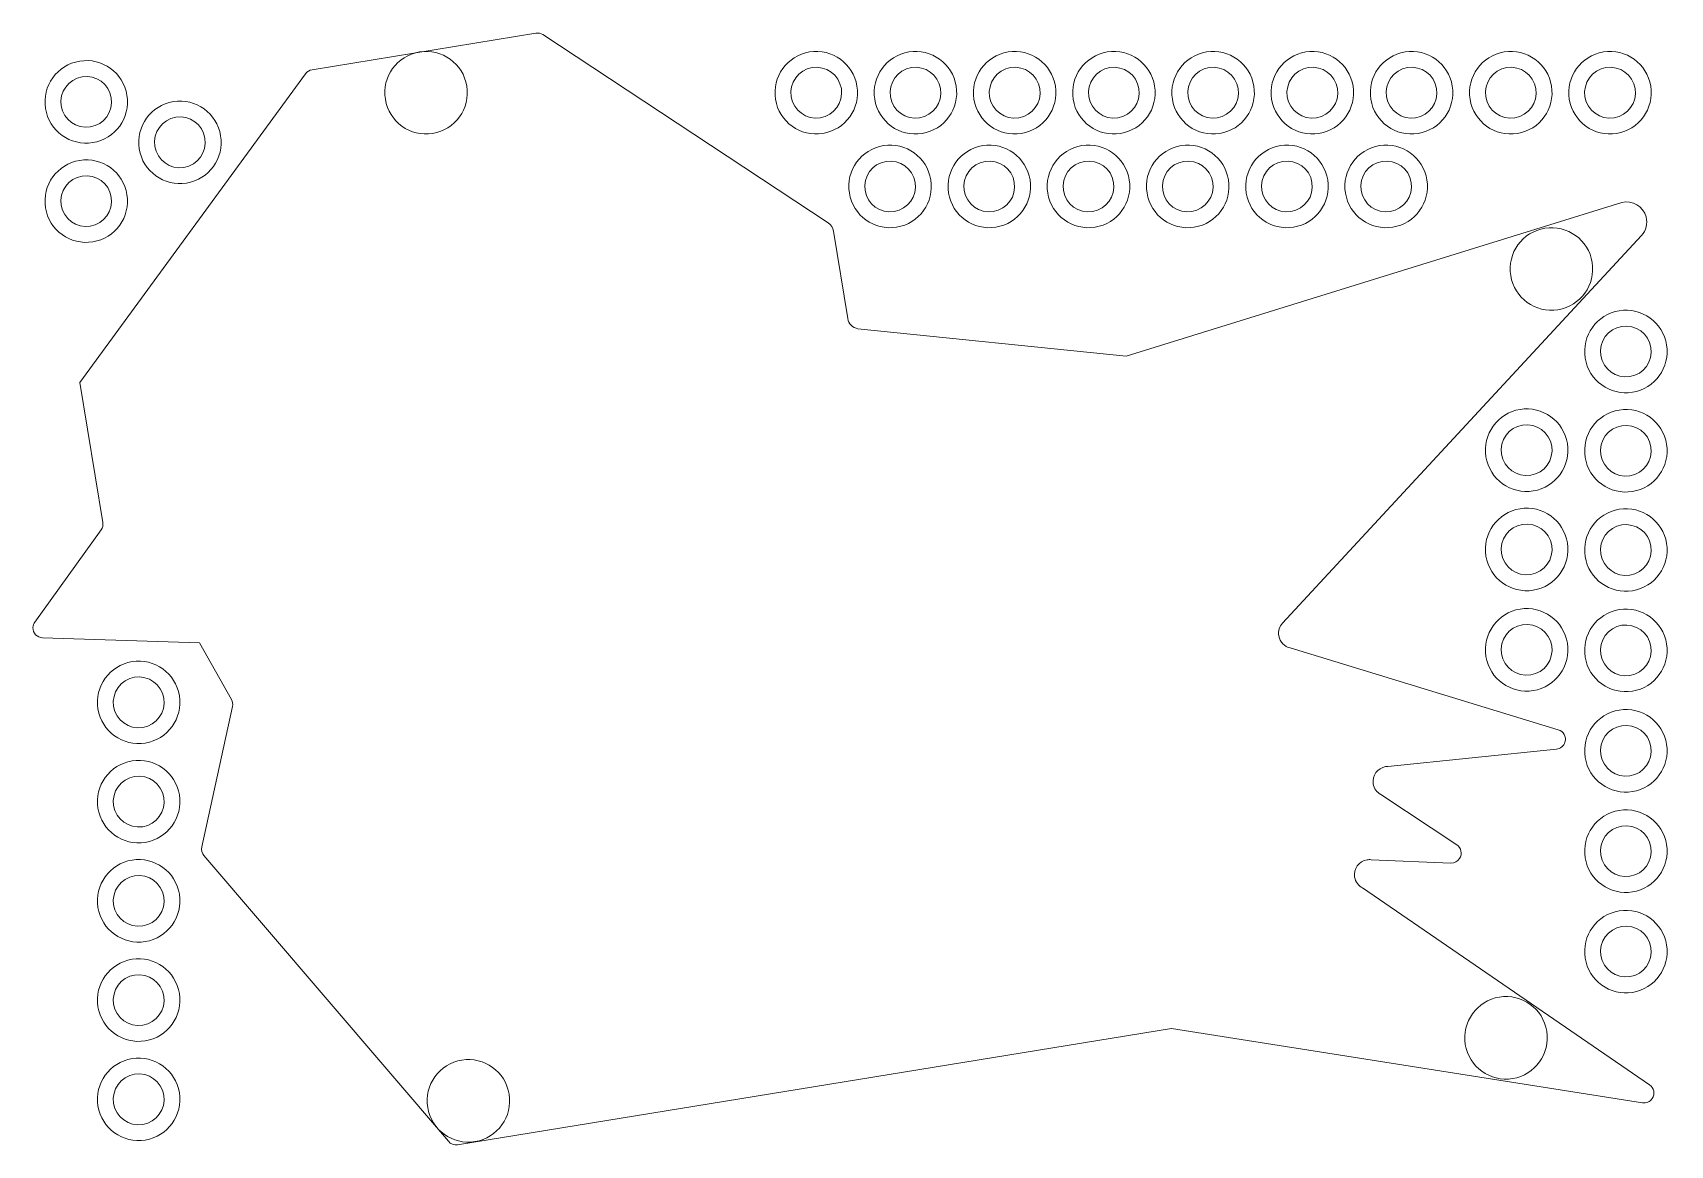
# Model space of a CAD drawing. Header units: inches. Extents: x -42 to 216, y -220 to -45.
import ezdxf

# ---------------------------------------------------------------- set-up
doc = ezdxf.new("R2010")
doc.units = ezdxf.units.IN
doc.header["$MEASUREMENT"] = 0
doc.layers.add('Layer 1', color=7, linetype='Continuous')

msp = doc.modelspace()

# ---------------------------------------------------------------- linework, layer by layer
at = {"layer": 'Layer 1', "lineweight": 0}
for points, knots in [([(-41.67, -138.83), (-41.66, -138.51), (-41.56, -138.21), (-41.38, -137.96), (-41.38, -137.96), (-30.93, -123.44), (-30.93, -123.44), (-30.7, -123.11), (-30.6, -122.7), (-30.65, -122.3), (-30.65, -122.3), (-34.26, -100.23), (-34.26, -100.23), (-34.26, -100.23), (1.28, -51.61), (1.28, -51.61), (1.53, -51.27), (1.89, -51.05), (2.3, -50.98), (2.3, -50.98), (37.53, -45.22), (37.53, -45.22), (37.93, -45.16), (38.33, -45.25), (38.66, -45.46), (38.66, -45.46), (83.58, -75.08), (83.58, -75.08), (84.04, -75.39), (84.35, -75.87), (84.44, -76.41), (84.44, -76.41), (86.67, -90.16), (86.67, -90.16), (86.81, -90.99), (87.46, -91.64), (88.29, -91.78), (88.29, -91.78), (130.52, -96.11), (130.52, -96.11), (130.52, -96.11), (208.59, -71.91), (208.59, -71.91), (210.27, -71.47), (211.99, -72.47), (212.44, -74.16), (212.71, -75.2), (212.43, -76.31), (211.7, -77.1), (211.7, -77.1), (155.18, -138.13), (155.18, -138.13), (154.7, -138.65), (154.45, -139.38), (154.58, -140.13), (154.74, -141.11), (155.48, -141.84), (156.39, -142.05), (156.39, -142.05), (198.61, -154.92), (198.61, -154.92), (199.44, -155.17), (199.91, -156.05), (199.66, -156.88), (199.47, -157.49), (198.94, -157.93), (198.31, -157.99), (198.31, -157.99), (171.77, -160.7), (171.77, -160.7), (171.65, -160.7), (171.53, -160.71), (171.41, -160.73), (170.12, -160.94), (169.25, -162.15), (169.46, -163.44), (169.58, -164.18), (170.03, -164.78), (170.63, -165.12), (170.63, -165.12), (182.6, -173.03), (182.6, -173.03), (183.33, -173.51), (183.53, -174.49), (183.05, -175.21), (182.74, -175.67), (182.22, -175.94), (181.67, -175.92), (181.67, -175.92), (169.15, -175.4), (169.15, -175.4), (168.93, -175.37), (168.7, -175.37), (168.48, -175.41), (167.19, -175.62), (166.32, -176.84), (166.53, -178.12), (166.65, -178.89), (167.14, -179.51), (167.78, -179.84), (167.78, -179.84), (212.98, -210.83), (212.98, -210.83), (213.7, -211.32), (213.88, -212.3), (213.39, -213.02), (213.05, -213.52), (212.44, -213.78), (211.85, -213.68), (211.85, -213.68), (137.7, -201.98), (137.7, -201.98), (137.7, -201.98), (25.22, -220.27), (25.22, -220.27), (24.68, -220.36), (24.13, -220.16), (23.77, -219.74), (23.77, -219.74), (-14.73, -174.74), (-14.73, -174.74), (-15.05, -174.37), (-15.17, -173.87), (-15.07, -173.38), (-15.07, -173.38), (-10.24, -151.25), (-10.24, -151.25), (-10.16, -150.87), (-10.22, -150.48), (-10.41, -150.14), (-10.41, -150.14), (-15.46, -141.22), (-15.46, -141.22), (-15.46, -141.22), (-40.15, -140.45), (-40.15, -140.45), (-41.02, -140.42), (-41.7, -139.7), (-41.67, -138.83)], [0, 0, 0, 0, 1, 1, 1, 2, 2, 2, 3, 3, 3, 4, 4, 4, 5, 5, 5, 6, 6, 6, 7, 7, 7, 8, 8, 8, 9, 9, 9, 10, 10, 10, 11, 11, 11, 12, 12, 12, 13, 13, 13, 14, 14, 14, 15, 15, 15, 16, 16, 16, 17, 17, 17, 18, 18, 18, 19, 19, 19, 20, 20, 20, 21, 21, 21, 22, 22, 22, 23, 23, 23, 24, 24, 24, 25, 25, 25, 26, 26, 26, 27, 27, 27, 28, 28, 28, 29, 29, 29, 30, 30, 30, 31, 31, 31, 32, 32, 32, 33, 33, 33, 34, 34, 34, 35, 35, 35, 36, 36, 36, 37, 37, 37, 38, 38, 38, 39, 39, 39, 40, 40, 40, 41, 41, 41, 42, 42, 42, 43, 43, 43, 44, 44, 44, 45, 45, 45, 46, 46, 46, 46]), ([(88.13, -53.56), (88.71, -57.11), (86.3, -60.44), (82.75, -61.02), (79.21, -61.59), (75.87, -59.18), (75.3, -55.64), (74.73, -52.09), (77.14, -48.76), (80.68, -48.18), (84.22, -47.61), (87.56, -50.02), (88.13, -53.56)], [0, 0, 0, 0, 1, 1, 1, 2, 2, 2, 3, 3, 3, 4, 4, 4, 4]), ([(103.76, -53.56), (104.34, -57.11), (101.93, -60.44), (98.38, -61.02), (94.84, -61.59), (91.5, -59.18), (90.93, -55.64), (90.36, -52.09), (92.77, -48.76), (96.31, -48.18), (99.85, -47.61), (103.19, -50.02), (103.76, -53.56)], [0, 0, 0, 0, 1, 1, 1, 2, 2, 2, 3, 3, 3, 4, 4, 4, 4]), ([(119.39, -53.56), (119.97, -57.11), (117.56, -60.44), (114.01, -61.02), (110.47, -61.59), (107.13, -59.18), (106.56, -55.64), (105.99, -52.09), (108.4, -48.76), (111.94, -48.18), (115.48, -47.61), (118.82, -50.02), (119.39, -53.56)], [0, 0, 0, 0, 1, 1, 1, 2, 2, 2, 3, 3, 3, 4, 4, 4, 4]), ([(135.02, -53.56), (135.59, -57.11), (133.19, -60.44), (129.64, -61.02), (126.1, -61.59), (122.76, -59.18), (122.19, -55.64), (121.62, -52.09), (124.03, -48.76), (127.57, -48.18), (131.11, -47.61), (134.45, -50.02), (135.02, -53.56)], [0, 0, 0, 0, 1, 1, 1, 2, 2, 2, 3, 3, 3, 4, 4, 4, 4]), ([(150.65, -53.56), (151.22, -57.11), (148.82, -60.44), (145.27, -61.02), (141.73, -61.59), (138.39, -59.18), (137.82, -55.64), (137.25, -52.09), (139.66, -48.76), (143.2, -48.18), (146.74, -47.61), (150.08, -50.02), (150.65, -53.56)], [0, 0, 0, 0, 1, 1, 1, 2, 2, 2, 3, 3, 3, 4, 4, 4, 4]), ([(166.28, -53.56), (166.85, -57.11), (164.45, -60.44), (160.9, -61.02), (157.36, -61.59), (154.02, -59.18), (153.45, -55.64), (152.88, -52.09), (155.29, -48.76), (158.83, -48.18), (162.37, -47.61), (165.71, -50.02), (166.28, -53.56)], [0, 0, 0, 0, 1, 1, 1, 2, 2, 2, 3, 3, 3, 4, 4, 4, 4]), ([(181.91, -53.56), (182.48, -57.11), (180.08, -60.44), (176.53, -61.02), (172.99, -61.59), (169.65, -59.18), (169.08, -55.64), (168.51, -52.09), (170.92, -48.76), (174.46, -48.18), (178, -47.61), (181.34, -50.02), (181.91, -53.56)], [0, 0, 0, 0, 1, 1, 1, 2, 2, 2, 3, 3, 3, 4, 4, 4, 4]), ([(197.54, -53.56), (198.11, -57.11), (195.71, -60.44), (192.16, -61.02), (188.62, -61.59), (185.28, -59.18), (184.71, -55.64), (184.14, -52.09), (186.55, -48.76), (190.09, -48.18), (193.63, -47.61), (196.97, -50.02), (197.54, -53.56)], [0, 0, 0, 0, 1, 1, 1, 2, 2, 2, 3, 3, 3, 4, 4, 4, 4]), ([(213.17, -53.56), (213.74, -57.11), (211.34, -60.44), (207.79, -61.02), (204.25, -61.59), (200.91, -59.18), (200.34, -55.64), (199.77, -52.09), (202.17, -48.76), (205.72, -48.18), (209.26, -47.61), (212.6, -50.02), (213.17, -53.56)], [0, 0, 0, 0, 1, 1, 1, 2, 2, 2, 3, 3, 3, 4, 4, 4, 4]), ([(-32.24, -62.46), (-35.78, -63.03), (-39.12, -60.63), (-39.69, -57.08), (-40.26, -53.54), (-37.85, -50.2), (-34.31, -49.63), (-30.77, -49.05), (-27.43, -51.46), (-26.86, -55.01), (-26.29, -58.55), (-28.69, -61.89), (-32.24, -62.46)], [0, 0, 0, 0, 1, 1, 1, 2, 2, 2, 3, 3, 3, 4, 4, 4, 4]), ([(85.67, -53.96), (86.02, -56.14), (84.54, -58.2), (82.36, -58.55), (80.17, -58.9), (78.12, -57.42), (77.77, -55.24), (77.42, -53.06), (78.9, -51), (81.08, -50.65), (83.26, -50.3), (85.31, -51.78), (85.67, -53.96)], [0, 0, 0, 0, 1, 1, 1, 2, 2, 2, 3, 3, 3, 4, 4, 4, 4]), ([(101.3, -53.96), (101.65, -56.14), (100.17, -58.2), (97.98, -58.55), (95.8, -58.9), (93.75, -57.42), (93.4, -55.24), (93.05, -53.06), (94.53, -51), (96.71, -50.65), (98.89, -50.3), (100.94, -51.78), (101.3, -53.96)], [0, 0, 0, 0, 1, 1, 1, 2, 2, 2, 3, 3, 3, 4, 4, 4, 4]), ([(116.93, -53.96), (117.28, -56.14), (115.8, -58.2), (113.61, -58.55), (111.43, -58.9), (109.38, -57.42), (109.03, -55.24), (108.68, -53.06), (110.16, -51), (112.34, -50.65), (114.52, -50.3), (116.57, -51.78), (116.93, -53.96)], [0, 0, 0, 0, 1, 1, 1, 2, 2, 2, 3, 3, 3, 4, 4, 4, 4]), ([(132.55, -53.96), (132.91, -56.14), (131.43, -58.2), (129.24, -58.55), (127.06, -58.9), (125.01, -57.42), (124.66, -55.24), (124.31, -53.06), (125.79, -51), (127.97, -50.65), (130.15, -50.3), (132.2, -51.78), (132.55, -53.96)], [0, 0, 0, 0, 1, 1, 1, 2, 2, 2, 3, 3, 3, 4, 4, 4, 4]), ([(148.18, -53.96), (148.54, -56.14), (147.06, -58.2), (144.87, -58.55), (142.69, -58.9), (140.64, -57.42), (140.29, -55.24), (139.93, -53.06), (141.42, -51), (143.6, -50.65), (145.78, -50.3), (147.83, -51.78), (148.18, -53.96)], [0, 0, 0, 0, 1, 1, 1, 2, 2, 2, 3, 3, 3, 4, 4, 4, 4]), ([(163.81, -53.96), (164.17, -56.14), (162.68, -58.2), (160.5, -58.55), (158.32, -58.9), (156.27, -57.42), (155.92, -55.24), (155.56, -53.06), (157.05, -51), (159.23, -50.65), (161.41, -50.3), (163.46, -51.78), (163.81, -53.96)], [0, 0, 0, 0, 1, 1, 1, 2, 2, 2, 3, 3, 3, 4, 4, 4, 4]), ([(179.44, -53.96), (179.8, -56.14), (178.31, -58.2), (176.13, -58.55), (173.95, -58.9), (171.9, -57.42), (171.55, -55.24), (171.19, -53.06), (172.68, -51), (174.86, -50.65), (177.04, -50.3), (179.09, -51.78), (179.44, -53.96)], [0, 0, 0, 0, 1, 1, 1, 2, 2, 2, 3, 3, 3, 4, 4, 4, 4]), ([(195.07, -53.96), (195.43, -56.14), (193.94, -58.2), (191.76, -58.55), (189.58, -58.9), (187.53, -57.42), (187.18, -55.24), (186.82, -53.06), (188.31, -51), (190.49, -50.65), (192.67, -50.3), (194.72, -51.78), (195.07, -53.96)], [0, 0, 0, 0, 1, 1, 1, 2, 2, 2, 3, 3, 3, 4, 4, 4, 4]), ([(210.7, -53.96), (211.06, -56.14), (209.57, -58.2), (207.39, -58.55), (205.21, -58.9), (203.16, -57.42), (202.81, -55.24), (202.45, -53.06), (203.94, -51), (206.12, -50.65), (208.3, -50.3), (210.35, -51.78), (210.7, -53.96)], [0, 0, 0, 0, 1, 1, 1, 2, 2, 2, 3, 3, 3, 4, 4, 4, 4]), ([(-32.64, -59.99), (-34.82, -60.34), (-36.87, -58.86), (-37.22, -56.68), (-37.57, -54.5), (-36.09, -52.45), (-33.91, -52.09), (-31.73, -51.74), (-29.68, -53.22), (-29.33, -55.41), (-28.97, -57.59), (-30.46, -59.64), (-32.64, -59.99)], [0, 0, 0, 0, 1, 1, 1, 2, 2, 2, 3, 3, 3, 4, 4, 4, 4]), ([(-17.48, -68.83), (-21.02, -69.4), (-24.36, -67), (-24.93, -63.45), (-25.5, -59.91), (-23.09, -56.57), (-19.55, -56), (-16.01, -55.43), (-12.67, -57.84), (-12.1, -61.38), (-11.53, -64.92), (-13.93, -68.26), (-17.48, -68.83)], [0, 0, 0, 0, 1, 1, 1, 2, 2, 2, 3, 3, 3, 4, 4, 4, 4]), ([(-17.88, -66.36), (-20.06, -66.72), (-22.11, -65.23), (-22.46, -63.05), (-22.82, -60.87), (-21.33, -58.82), (-19.15, -58.47), (-16.97, -58.11), (-14.92, -59.6), (-14.57, -61.78), (-14.21, -63.96), (-15.7, -66.01), (-17.88, -66.36)], [0, 0, 0, 0, 1, 1, 1, 2, 2, 2, 3, 3, 3, 4, 4, 4, 4]), ([(99.76, -68.32), (100.34, -71.87), (97.93, -75.2), (94.38, -75.78), (90.84, -76.35), (87.5, -73.94), (86.93, -70.4), (86.36, -66.85), (88.77, -63.52), (92.31, -62.94), (95.85, -62.37), (99.19, -64.78), (99.76, -68.32)], [0, 0, 0, 0, 1, 1, 1, 2, 2, 2, 3, 3, 3, 4, 4, 4, 4]), ([(115.39, -68.32), (115.96, -71.87), (113.56, -75.2), (110.01, -75.78), (106.47, -76.35), (103.13, -73.94), (102.56, -70.4), (101.99, -66.85), (104.4, -63.52), (107.94, -62.94), (111.48, -62.37), (114.82, -64.78), (115.39, -68.32)], [0, 0, 0, 0, 1, 1, 1, 2, 2, 2, 3, 3, 3, 4, 4, 4, 4]), ([(131.02, -68.32), (131.59, -71.87), (129.19, -75.2), (125.64, -75.78), (122.1, -76.35), (118.76, -73.94), (118.19, -70.4), (117.62, -66.85), (120.03, -63.52), (123.57, -62.94), (127.11, -62.37), (130.45, -64.78), (131.02, -68.32)], [0, 0, 0, 0, 1, 1, 1, 2, 2, 2, 3, 3, 3, 4, 4, 4, 4]), ([(146.65, -68.32), (147.22, -71.87), (144.82, -75.2), (141.27, -75.78), (137.73, -76.35), (134.39, -73.94), (133.82, -70.4), (133.25, -66.85), (135.66, -63.52), (139.2, -62.94), (142.74, -62.37), (146.08, -64.78), (146.65, -68.32)], [0, 0, 0, 0, 1, 1, 1, 2, 2, 2, 3, 3, 3, 4, 4, 4, 4]), ([(162.28, -68.32), (162.85, -71.87), (160.45, -75.2), (156.9, -75.78), (153.36, -76.35), (150.02, -73.94), (149.45, -70.4), (148.88, -66.85), (151.29, -63.52), (154.83, -62.94), (158.37, -62.37), (161.71, -64.78), (162.28, -68.32)], [0, 0, 0, 0, 1, 1, 1, 2, 2, 2, 3, 3, 3, 4, 4, 4, 4]), ([(177.91, -68.32), (178.48, -71.87), (176.08, -75.2), (172.53, -75.78), (168.99, -76.35), (165.65, -73.94), (165.08, -70.4), (164.51, -66.85), (166.91, -63.52), (170.46, -62.94), (174, -62.37), (177.34, -64.78), (177.91, -68.32)], [0, 0, 0, 0, 1, 1, 1, 2, 2, 2, 3, 3, 3, 4, 4, 4, 4]), ([(-32.24, -78.09), (-35.78, -78.66), (-39.12, -76.26), (-39.69, -72.71), (-40.26, -69.17), (-37.85, -65.83), (-34.31, -65.26), (-30.77, -64.68), (-27.43, -67.09), (-26.86, -70.64), (-26.29, -74.18), (-28.69, -77.52), (-32.24, -78.09)], [0, 0, 0, 0, 1, 1, 1, 2, 2, 2, 3, 3, 3, 4, 4, 4, 4]), ([(97.3, -68.72), (97.65, -70.9), (96.17, -72.96), (93.98, -73.31), (91.8, -73.66), (89.75, -72.18), (89.4, -70), (89.05, -67.82), (90.53, -65.76), (92.71, -65.41), (94.89, -65.06), (96.94, -66.54), (97.3, -68.72)], [0, 0, 0, 0, 1, 1, 1, 2, 2, 2, 3, 3, 3, 4, 4, 4, 4]), ([(112.92, -68.72), (113.28, -70.9), (111.8, -72.96), (109.61, -73.31), (107.43, -73.66), (105.38, -72.18), (105.03, -70), (104.68, -67.82), (106.16, -65.76), (108.34, -65.41), (110.52, -65.06), (112.57, -66.54), (112.92, -68.72)], [0, 0, 0, 0, 1, 1, 1, 2, 2, 2, 3, 3, 3, 4, 4, 4, 4]), ([(128.55, -68.72), (128.91, -70.9), (127.43, -72.96), (125.24, -73.31), (123.06, -73.66), (121.01, -72.18), (120.66, -70), (120.3, -67.82), (121.79, -65.76), (123.97, -65.41), (126.15, -65.06), (128.2, -66.54), (128.55, -68.72)], [0, 0, 0, 0, 1, 1, 1, 2, 2, 2, 3, 3, 3, 4, 4, 4, 4]), ([(144.18, -68.72), (144.54, -70.9), (143.05, -72.96), (140.87, -73.31), (138.69, -73.66), (136.64, -72.18), (136.29, -70), (135.93, -67.82), (137.42, -65.76), (139.6, -65.41), (141.78, -65.06), (143.83, -66.54), (144.18, -68.72)], [0, 0, 0, 0, 1, 1, 1, 2, 2, 2, 3, 3, 3, 4, 4, 4, 4]), ([(159.81, -68.72), (160.17, -70.9), (158.68, -72.96), (156.5, -73.31), (154.32, -73.66), (152.27, -72.18), (151.92, -70), (151.56, -67.82), (153.05, -65.76), (155.23, -65.41), (157.41, -65.06), (159.46, -66.54), (159.81, -68.72)], [0, 0, 0, 0, 1, 1, 1, 2, 2, 2, 3, 3, 3, 4, 4, 4, 4]), ([(175.44, -68.72), (175.8, -70.9), (174.31, -72.96), (172.13, -73.31), (169.95, -73.66), (167.9, -72.18), (167.55, -70), (167.19, -67.82), (168.68, -65.76), (170.86, -65.41), (173.04, -65.06), (175.09, -66.54), (175.44, -68.72)], [0, 0, 0, 0, 1, 1, 1, 2, 2, 2, 3, 3, 3, 4, 4, 4, 4]), ([(-32.64, -75.62), (-34.82, -75.97), (-36.87, -74.49), (-37.22, -72.31), (-37.57, -70.13), (-36.09, -68.08), (-33.91, -67.72), (-31.73, -67.37), (-29.68, -68.85), (-29.33, -71.04), (-28.97, -73.22), (-30.46, -75.27), (-32.64, -75.62)], [0, 0, 0, 0, 1, 1, 1, 2, 2, 2, 3, 3, 3, 4, 4, 4, 4]), ([(210.29, -101.78), (206.75, -102.35), (203.41, -99.94), (202.84, -96.4), (202.27, -92.85), (204.67, -89.52), (208.22, -88.94), (211.76, -88.37), (215.1, -90.78), (215.67, -94.32), (216.24, -97.87), (213.83, -101.2), (210.29, -101.78)], [0, 0, 0, 0, 1, 1, 1, 2, 2, 2, 3, 3, 3, 4, 4, 4, 4]), ([(209.89, -99.31), (207.71, -99.66), (205.66, -98.18), (205.31, -96), (204.95, -93.82), (206.44, -91.76), (208.62, -91.41), (210.8, -91.06), (212.85, -92.54), (213.2, -94.72), (213.55, -96.9), (212.07, -98.96), (209.89, -99.31)], [0, 0, 0, 0, 1, 1, 1, 2, 2, 2, 3, 3, 3, 4, 4, 4, 4]), ([(194.66, -117.32), (191.12, -117.89), (187.78, -115.48), (187.21, -111.94), (186.64, -108.39), (189.04, -105.06), (192.59, -104.48), (196.13, -103.91), (199.47, -106.32), (200.04, -109.86), (200.61, -113.41), (198.2, -116.74), (194.66, -117.32)], [0, 0, 0, 0, 1, 1, 1, 2, 2, 2, 3, 3, 3, 4, 4, 4, 4]), ([(210.29, -117.41), (206.75, -117.98), (203.41, -115.57), (202.84, -112.03), (202.27, -108.48), (204.67, -105.15), (208.22, -104.57), (211.76, -104), (215.1, -106.41), (215.67, -109.95), (216.24, -113.5), (213.83, -116.83), (210.29, -117.41)], [0, 0, 0, 0, 1, 1, 1, 2, 2, 2, 3, 3, 3, 4, 4, 4, 4]), ([(194.26, -114.85), (192.08, -115.2), (190.03, -113.72), (189.68, -111.54), (189.32, -109.36), (190.81, -107.3), (192.99, -106.95), (195.17, -106.6), (197.22, -108.08), (197.57, -110.26), (197.92, -112.44), (196.44, -114.5), (194.26, -114.85)], [0, 0, 0, 0, 1, 1, 1, 2, 2, 2, 3, 3, 3, 4, 4, 4, 4]), ([(209.89, -114.94), (207.71, -115.29), (205.66, -113.81), (205.31, -111.63), (204.95, -109.45), (206.44, -107.39), (208.62, -107.04), (210.8, -106.69), (212.85, -108.17), (213.2, -110.35), (213.55, -112.53), (212.07, -114.59), (209.89, -114.94)], [0, 0, 0, 0, 1, 1, 1, 2, 2, 2, 3, 3, 3, 4, 4, 4, 4]), ([(194.66, -132.95), (191.12, -133.52), (187.78, -131.11), (187.21, -127.57), (186.64, -124.02), (189.04, -120.69), (192.59, -120.11), (196.13, -119.54), (199.47, -121.95), (200.04, -125.49), (200.61, -129.04), (198.2, -132.37), (194.66, -132.95)], [0, 0, 0, 0, 1, 1, 1, 2, 2, 2, 3, 3, 3, 4, 4, 4, 4]), ([(210.29, -133.04), (206.75, -133.61), (203.41, -131.2), (202.84, -127.66), (202.27, -124.11), (204.67, -120.78), (208.22, -120.2), (211.76, -119.63), (215.1, -122.04), (215.67, -125.58), (216.24, -129.13), (213.83, -132.46), (210.29, -133.04)], [0, 0, 0, 0, 1, 1, 1, 2, 2, 2, 3, 3, 3, 4, 4, 4, 4]), ([(194.26, -130.48), (192.08, -130.83), (190.03, -129.35), (189.68, -127.17), (189.32, -124.99), (190.81, -122.93), (192.99, -122.58), (195.17, -122.23), (197.22, -123.71), (197.57, -125.89), (197.92, -128.07), (196.44, -130.13), (194.26, -130.48)], [0, 0, 0, 0, 1, 1, 1, 2, 2, 2, 3, 3, 3, 4, 4, 4, 4]), ([(209.89, -130.57), (207.71, -130.92), (205.66, -129.44), (205.31, -127.26), (204.95, -125.08), (206.44, -123.02), (208.62, -122.67), (210.8, -122.32), (212.85, -123.8), (213.2, -125.98), (213.55, -128.16), (212.07, -130.22), (209.89, -130.57)], [0, 0, 0, 0, 1, 1, 1, 2, 2, 2, 3, 3, 3, 4, 4, 4, 4]), ([(194.66, -148.76), (191.12, -149.33), (187.78, -146.92), (187.21, -143.38), (186.64, -139.83), (189.04, -136.5), (192.59, -135.92), (196.13, -135.35), (199.47, -137.76), (200.04, -141.3), (200.61, -144.85), (198.2, -148.18), (194.66, -148.76)], [0, 0, 0, 0, 1, 1, 1, 2, 2, 2, 3, 3, 3, 4, 4, 4, 4]), ([(210.29, -148.85), (206.75, -149.42), (203.41, -147.01), (202.84, -143.47), (202.27, -139.92), (204.67, -136.59), (208.22, -136.01), (211.76, -135.44), (215.1, -137.85), (215.67, -141.39), (216.24, -144.94), (213.83, -148.27), (210.29, -148.85)], [0, 0, 0, 0, 1, 1, 1, 2, 2, 2, 3, 3, 3, 4, 4, 4, 4]), ([(194.26, -146.29), (192.08, -146.64), (190.03, -145.16), (189.68, -142.98), (189.32, -140.8), (190.81, -138.74), (192.99, -138.39), (195.17, -138.04), (197.22, -139.52), (197.57, -141.7), (197.92, -143.88), (196.44, -145.94), (194.26, -146.29)], [0, 0, 0, 0, 1, 1, 1, 2, 2, 2, 3, 3, 3, 4, 4, 4, 4]), ([(209.89, -146.38), (207.71, -146.73), (205.66, -145.25), (205.31, -143.07), (204.95, -140.89), (206.44, -138.83), (208.62, -138.48), (210.8, -138.13), (212.85, -139.61), (213.2, -141.79), (213.55, -143.97), (212.07, -146.03), (209.89, -146.38)], [0, 0, 0, 0, 1, 1, 1, 2, 2, 2, 3, 3, 3, 4, 4, 4, 4]), ([(-23.98, -157.03), (-27.52, -157.6), (-30.86, -155.19), (-31.43, -151.65), (-32, -148.11), (-29.59, -144.77), (-26.05, -144.2), (-22.51, -143.62), (-19.17, -146.03), (-18.6, -149.57), (-18.03, -153.12), (-20.43, -156.46), (-23.98, -157.03)], [0, 0, 0, 0, 1, 1, 1, 2, 2, 2, 3, 3, 3, 4, 4, 4, 4]), ([(-24.38, -154.56), (-26.56, -154.91), (-28.61, -153.43), (-28.96, -151.25), (-29.32, -149.07), (-27.83, -147.02), (-25.65, -146.66), (-23.47, -146.31), (-21.42, -147.79), (-21.07, -149.97), (-20.71, -152.16), (-22.2, -154.21), (-24.38, -154.56)], [0, 0, 0, 0, 1, 1, 1, 2, 2, 2, 3, 3, 3, 4, 4, 4, 4]), ([(210.29, -164.66), (206.75, -165.23), (203.41, -162.82), (202.84, -159.28), (202.27, -155.73), (204.67, -152.4), (208.22, -151.82), (211.76, -151.25), (215.1, -153.66), (215.67, -157.2), (216.24, -160.75), (213.83, -164.08), (210.29, -164.66)], [0, 0, 0, 0, 1, 1, 1, 2, 2, 2, 3, 3, 3, 4, 4, 4, 4]), ([(209.89, -162.19), (207.71, -162.54), (205.66, -161.06), (205.31, -158.88), (204.95, -156.7), (206.44, -154.64), (208.62, -154.29), (210.8, -153.94), (212.85, -155.42), (213.2, -157.6), (213.55, -159.78), (212.07, -161.84), (209.89, -162.19)], [0, 0, 0, 0, 1, 1, 1, 2, 2, 2, 3, 3, 3, 4, 4, 4, 4]), ([(-23.98, -172.66), (-27.52, -173.23), (-30.86, -170.82), (-31.43, -167.28), (-32, -163.74), (-29.59, -160.4), (-26.05, -159.83), (-22.51, -159.25), (-19.17, -161.66), (-18.6, -165.2), (-18.03, -168.75), (-20.43, -172.09), (-23.98, -172.66)], [0, 0, 0, 0, 1, 1, 1, 2, 2, 2, 3, 3, 3, 4, 4, 4, 4]), ([(-24.38, -170.19), (-26.56, -170.54), (-28.61, -169.06), (-28.96, -166.88), (-29.32, -164.7), (-27.83, -162.65), (-25.65, -162.29), (-23.47, -161.94), (-21.42, -163.42), (-21.07, -165.6), (-20.71, -167.78), (-22.2, -169.84), (-24.38, -170.19)], [0, 0, 0, 0, 1, 1, 1, 2, 2, 2, 3, 3, 3, 4, 4, 4, 4]), ([(210.29, -180.47), (206.75, -181.04), (203.41, -178.63), (202.84, -175.09), (202.27, -171.54), (204.67, -168.21), (208.22, -167.63), (211.76, -167.06), (215.1, -169.47), (215.67, -173.01), (216.24, -176.56), (213.83, -179.89), (210.29, -180.47)], [0, 0, 0, 0, 1, 1, 1, 2, 2, 2, 3, 3, 3, 4, 4, 4, 4]), ([(209.89, -178), (207.71, -178.35), (205.66, -176.87), (205.31, -174.69), (204.95, -172.51), (206.44, -170.45), (208.62, -170.1), (210.8, -169.75), (212.85, -171.23), (213.2, -173.41), (213.55, -175.59), (212.07, -177.65), (209.89, -178)], [0, 0, 0, 0, 1, 1, 1, 2, 2, 2, 3, 3, 3, 4, 4, 4, 4]), ([(-23.98, -188.29), (-27.52, -188.86), (-30.86, -186.45), (-31.43, -182.91), (-32, -179.37), (-29.59, -176.03), (-26.05, -175.45), (-22.51, -174.88), (-19.17, -177.29), (-18.6, -180.83), (-18.03, -184.38), (-20.43, -187.72), (-23.98, -188.29)], [0, 0, 0, 0, 1, 1, 1, 2, 2, 2, 3, 3, 3, 4, 4, 4, 4]), ([(-24.38, -185.82), (-26.56, -186.17), (-28.61, -184.69), (-28.96, -182.51), (-29.32, -180.33), (-27.83, -178.28), (-25.65, -177.92), (-23.47, -177.57), (-21.42, -179.05), (-21.07, -181.23), (-20.71, -183.41), (-22.2, -185.47), (-24.38, -185.82)], [0, 0, 0, 0, 1, 1, 1, 2, 2, 2, 3, 3, 3, 4, 4, 4, 4]), ([(210.29, -196.28), (206.75, -196.85), (203.41, -194.44), (202.84, -190.9), (202.27, -187.36), (204.67, -184.02), (208.22, -183.45), (211.76, -182.87), (215.1, -185.28), (215.67, -188.82), (216.24, -192.37), (213.83, -195.71), (210.29, -196.28)], [0, 0, 0, 0, 1, 1, 1, 2, 2, 2, 3, 3, 3, 4, 4, 4, 4]), ([(209.89, -193.81), (207.71, -194.16), (205.66, -192.68), (205.31, -190.5), (204.95, -188.32), (206.44, -186.27), (208.62, -185.91), (210.8, -185.56), (212.85, -187.04), (213.2, -189.22), (213.55, -191.4), (212.07, -193.46), (209.89, -193.81)], [0, 0, 0, 0, 1, 1, 1, 2, 2, 2, 3, 3, 3, 4, 4, 4, 4]), ([(-23.98, -203.92), (-27.52, -204.49), (-30.86, -202.08), (-31.43, -198.54), (-32, -194.99), (-29.59, -191.66), (-26.05, -191.08), (-22.51, -190.51), (-19.17, -192.92), (-18.6, -196.46), (-18.03, -200.01), (-20.43, -203.35), (-23.98, -203.92)], [0, 0, 0, 0, 1, 1, 1, 2, 2, 2, 3, 3, 3, 4, 4, 4, 4]), ([(-24.38, -201.45), (-26.56, -201.8), (-28.61, -200.32), (-28.96, -198.14), (-29.32, -195.96), (-27.83, -193.9), (-25.65, -193.55), (-23.47, -193.2), (-21.42, -194.68), (-21.07, -196.86), (-20.71, -199.04), (-22.2, -201.1), (-24.38, -201.45)], [0, 0, 0, 0, 1, 1, 1, 2, 2, 2, 3, 3, 3, 4, 4, 4, 4]), ([(-23.98, -219.55), (-27.52, -220.12), (-30.86, -217.71), (-31.43, -214.17), (-32, -210.62), (-29.59, -207.29), (-26.05, -206.71), (-22.51, -206.14), (-19.17, -208.55), (-18.6, -212.09), (-18.03, -215.64), (-20.43, -218.97), (-23.98, -219.55)], [0, 0, 0, 0, 1, 1, 1, 2, 2, 2, 3, 3, 3, 4, 4, 4, 4]), ([(-24.38, -217.08), (-26.56, -217.43), (-28.61, -215.95), (-28.96, -213.77), (-29.32, -211.59), (-27.83, -209.53), (-25.65, -209.18), (-23.47, -208.83), (-21.42, -210.31), (-21.07, -212.49), (-20.71, -214.67), (-22.2, -216.73), (-24.38, -217.08)], [0, 0, 0, 0, 1, 1, 1, 2, 2, 2, 3, 3, 3, 4, 4, 4, 4])]:
    msp.add_open_spline(points, degree=3, knots=knots, dxfattribs=at)
at = {"layer": 'Layer 1', "color": 7, "lineweight": 9}
for points in [[(26.67, -53.56), (27.25, -57.11), (24.84, -60.44), (21.29, -61.02), (17.75, -61.59), (14.41, -59.18), (13.84, -55.64), (13.27, -52.09), (15.68, -48.76), (19.22, -48.18), (22.77, -47.61), (26.1, -50.02), (26.67, -53.56)], [(203.94, -81.32), (204.51, -84.87), (202.11, -88.2), (198.56, -88.78), (195.02, -89.35), (191.68, -86.94), (191.11, -83.4), (190.54, -79.85), (192.94, -76.52), (196.49, -75.94), (200.03, -75.37), (203.37, -77.78), (203.94, -81.32)], [(196.79, -202.41), (197.36, -205.95), (194.95, -209.29), (191.41, -209.86), (187.87, -210.43), (184.53, -208.02), (183.96, -204.48), (183.39, -200.94), (185.79, -197.6), (189.34, -197.03), (192.88, -196.46), (196.22, -198.86), (196.79, -202.41)], [(33.34, -212.33), (33.91, -215.87), (31.51, -219.21), (27.96, -219.78), (24.42, -220.36), (21.08, -217.95), (20.51, -214.41), (19.94, -210.86), (22.35, -207.52), (25.89, -206.95), (29.43, -206.38), (32.77, -208.79), (33.34, -212.33)]]:
    msp.add_open_spline(points, degree=3, knots=[0, 0, 0, 0, 1, 1, 1, 2, 2, 2, 3, 3, 3, 4, 4, 4, 4], dxfattribs=at)

doc.saveas('drawing.dxf')
